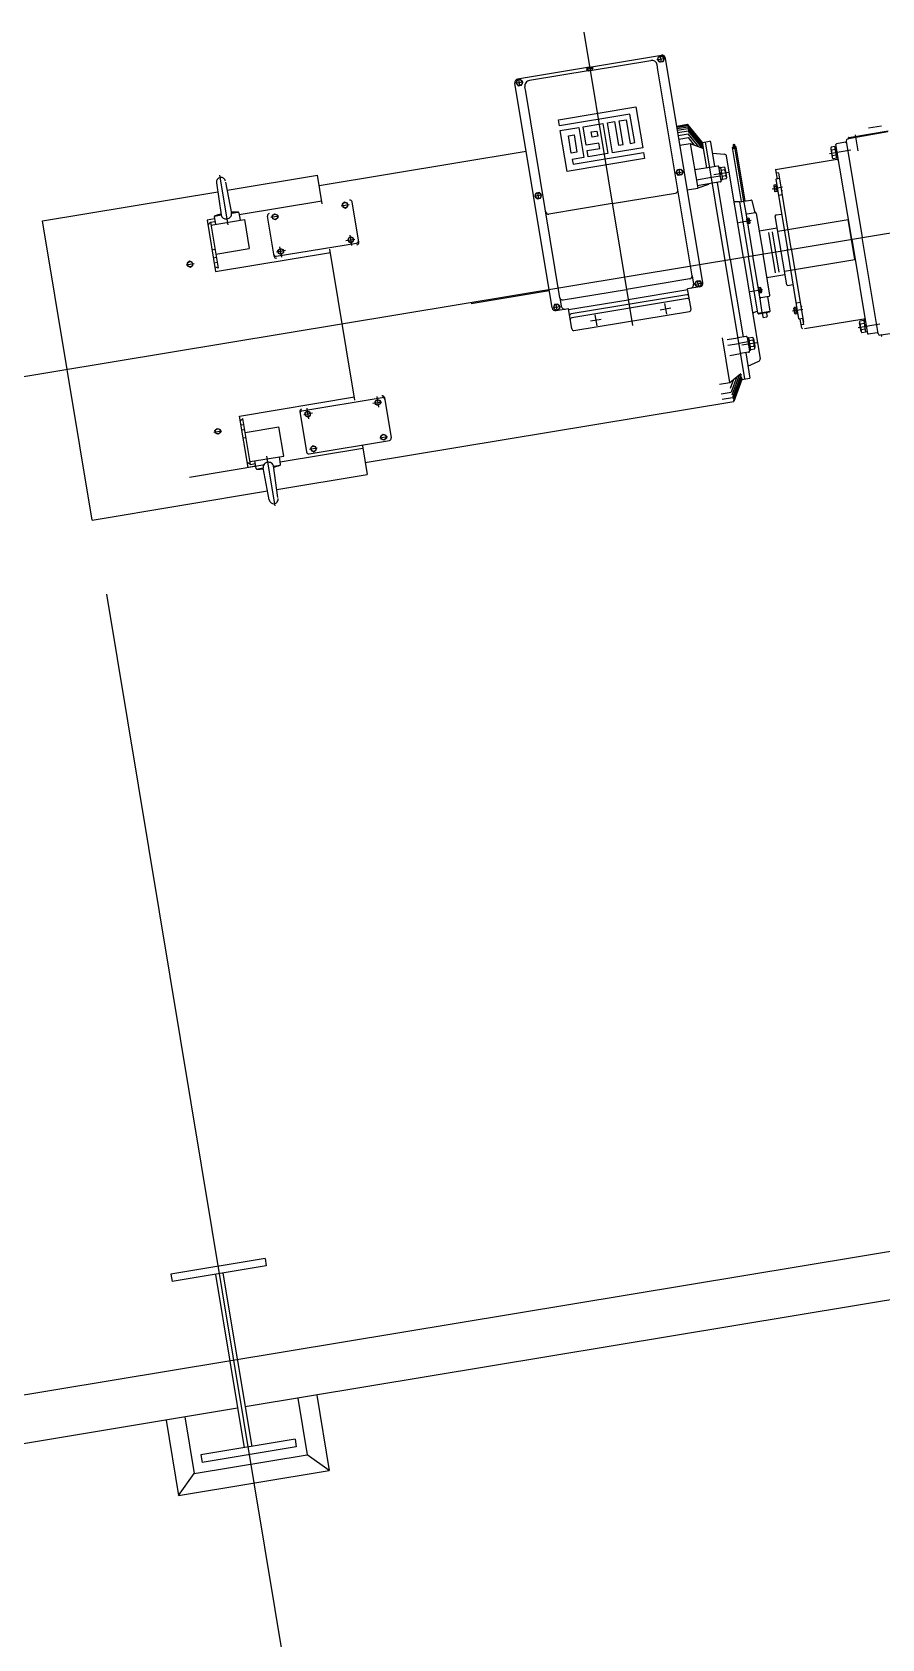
# Model space of a CAD drawing. Header units: millimetres. Extents: x -16232 to 52632, y -3739 to 20678.
# Drawn here: x 20575.5 to 20606, y 14669.2 to 14726.9 of the extents above; entities that cross this region are included whole.
import ezdxf

# ---------------------------------------------------------------- set-up
doc = ezdxf.new("R2010")
doc.units = ezdxf.units.MM
doc.header["$LTSCALE"] = 300
doc.header["$MEASUREMENT"] = 0
doc.layers.add('CINZA-8', color=8, linetype='Continuous')

msp = doc.modelspace()

# ---------------------------------------------------------------- linework, layer by layer
at = {"layer": 'CINZA-8'}
for p, q in [((20595.262, 14726.882), (20597.01, 14716.353)), ((20595.471, 14725.625), (20598.052, 14726.053)), ((20595.49, 14725.507), (20597.668, 14725.868)), ((20597.912, 14725.894), (20597.954, 14726.008)), ((20597.989, 14725.8), (20597.912, 14725.894)), ((20597.922, 14725.895), (20598.142, 14725.932)), ((20597.954, 14726.008), (20598.074, 14726.028)), ((20598.05, 14725.803), (20598.013, 14726.024)), ((20598.074, 14726.028), (20598.152, 14725.934)), ((20598.152, 14725.934), (20598.109, 14725.82)), ((20599.534, 14717.883), (20598.195, 14725.951)), ((20595.471, 14725.625), (20592.889, 14725.196)), ((20595.49, 14725.507), (20593.312, 14725.145)), ((20595.414, 14725.594), (20595.359, 14725.555)), ((20595.359, 14725.555), (20595.43, 14725.496)), ((20595.369, 14725.557), (20595.589, 14725.594)), ((20595.534, 14725.614), (20595.414, 14725.594)), ((20595.43, 14725.496), (20595.55, 14725.516)), ((20595.599, 14725.595), (20595.534, 14725.614)), ((20595.55, 14725.516), (20595.599, 14725.595)), ((20597.925, 14725.534), (20597.897, 14725.705)), ((20599.153, 14718.134), (20597.925, 14725.534)), ((20598.109, 14725.82), (20597.989, 14725.8)), ((20594.126, 14716.986), (20592.787, 14725.053)), ((20592.876, 14725.165), (20592.834, 14725.051)), ((20592.834, 14725.051), (20592.911, 14724.957)), ((20593.064, 14725.089), (20592.844, 14725.052)), ((20592.997, 14725.185), (20592.876, 14725.165)), ((20592.911, 14724.957), (20593.031, 14724.977)), ((20592.972, 14724.961), (20592.935, 14725.181)), ((20593.074, 14725.091), (20592.997, 14725.185)), ((20593.031, 14724.977), (20593.074, 14725.091)), ((20593.177, 14724.746), (20593.149, 14724.917)), ((20594.406, 14717.346), (20593.177, 14724.746)), ((20636.275, 14724.649), (20572.661, 14714.089)), ((20594.356, 14723.738), (20597.136, 14724.2)), ((20597.136, 14724.2), (20597.379, 14722.732)), ((20594.393, 14723.512), (20594.356, 14723.738)), ((20596.922, 14723.932), (20594.393, 14723.512)), ((20595.243, 14723.482), (20595.946, 14723.599)), ((20595.946, 14723.599), (20596.124, 14722.524)), ((20596.116, 14723.627), (20596.367, 14723.669)), ((20596.295, 14722.552), (20596.116, 14723.627)), ((20596.367, 14723.669), (20596.508, 14722.82)), ((20596.533, 14723.696), (20596.784, 14723.738)), ((20596.674, 14722.848), (20596.533, 14723.696)), ((20596.784, 14723.738), (20596.925, 14722.889)), ((20597.091, 14722.917), (20596.922, 14723.932)), ((20598.601, 14723.507), (20598.993, 14723.572)), ((20598.603, 14723.497), (20598.994, 14723.562)), ((20598.607, 14723.47), (20598.996, 14723.535)), ((20599.528, 14722.921), (20598.993, 14723.572)), ((20599.53, 14722.91), (20598.994, 14723.562)), ((20599.535, 14722.878), (20598.996, 14723.535)), ((20594.421, 14723.346), (20595.088, 14723.457)), ((20594.664, 14721.878), (20594.421, 14723.346)), ((20594.709, 14723.161), (20594.914, 14723.195)), ((20594.812, 14722.539), (20594.709, 14723.161)), ((20594.914, 14723.195), (20595.018, 14722.573)), ((20595.088, 14723.457), (20595.267, 14722.382)), ((20595.353, 14722.82), (20595.243, 14723.482)), ((20595.531, 14723.298), (20595.737, 14723.332)), ((20595.562, 14723.112), (20595.531, 14723.298)), ((20595.768, 14723.146), (20595.562, 14723.112)), ((20595.737, 14723.332), (20595.768, 14723.146)), ((20598.615, 14723.424), (20598.999, 14723.488)), ((20598.626, 14723.359), (20599.003, 14723.421)), ((20598.64, 14723.273), (20599.008, 14723.334)), ((20598.657, 14723.167), (20599.013, 14723.226)), ((20598.679, 14723.038), (20599.019, 14723.094)), ((20599.545, 14722.824), (20598.999, 14723.488)), ((20599.557, 14722.747), (20599.003, 14723.421)), ((20599.51, 14722.723), (20599.008, 14723.334)), ((20599.39, 14722.768), (20599.013, 14723.226)), ((20599.241, 14722.824), (20599.019, 14723.094)), ((20599.528, 14722.921), (20599.777, 14722.962)), ((20604.68, 14722.967), (20605.254, 14719.511)), ((20604.772, 14723.059), (20604.767, 14723.086)), ((20606.185, 14723.306), (20604.772, 14723.056)), ((20604.78, 14723.104), (20606.187, 14723.337)), ((20605.12, 14722.618), (20605.025, 14723.19)), ((20605.952, 14723.511), (20605.49, 14723.435)), ((20585.768, 14721.376), (20593.193, 14722.609)), ((20595.018, 14722.573), (20594.812, 14722.539)), ((20595.267, 14722.382), (20594.85, 14722.313)), ((20594.877, 14722.146), (20597.407, 14722.566)), ((20595.805, 14722.895), (20595.353, 14722.82)), ((20595.384, 14722.634), (20595.836, 14722.709)), ((20595.421, 14722.407), (20595.384, 14722.634)), ((20596.124, 14722.524), (20595.421, 14722.407)), ((20595.836, 14722.709), (20595.805, 14722.895)), ((20597.379, 14722.732), (20596.295, 14722.552)), ((20596.508, 14722.82), (20596.674, 14722.848)), ((20596.925, 14722.889), (20597.091, 14722.917)), ((20597.407, 14722.566), (20597.444, 14722.34)), ((20598.715, 14722.819), (20599.088, 14722.881)), ((20599.088, 14722.881), (20599.565, 14722.702)), ((20599.088, 14722.881), (20599.355, 14721.278)), ((20599.68, 14722.008), (20599.528, 14722.921)), ((20600.339, 14718.683), (20599.633, 14722.938)), ((20599.968, 14722.056), (20599.823, 14722.929)), ((20599.888, 14722.538), (20600.319, 14722.496)), ((20600.994, 14718.792), (20600.39, 14722.43)), ((20600.608, 14722.742), (20600.738, 14722.764)), ((20600.93, 14720.798), (20600.608, 14722.742)), ((20600.614, 14722.705), (20600.745, 14722.726)), ((20600.634, 14722.746), (20600.64, 14722.709)), ((20600.659, 14722.837), (20600.994, 14720.817)), ((20600.712, 14722.759), (20600.718, 14722.722)), ((20601.061, 14720.82), (20600.738, 14722.764)), ((20604.081, 14722.526), (20604.857, 14722.654)), ((20604.13, 14722.693), (20604.181, 14722.383)), ((20604.278, 14722.77), (20604.144, 14722.748)), ((20604.295, 14722.667), (20604.161, 14722.645)), ((20604.329, 14722.461), (20604.195, 14722.439)), ((20604.346, 14722.358), (20604.278, 14722.77)), ((20604.279, 14722.759), (20604.331, 14722.767)), ((20604.305, 14722.607), (20604.364, 14722.572)), ((20604.313, 14722.559), (20604.372, 14722.524)), ((20604.318, 14722.848), (20604.337, 14722.874)), ((20604.882, 14719.45), (20604.318, 14722.848)), ((20604.664, 14722.928), (20604.337, 14722.874)), ((20604.69, 14722.909), (20604.664, 14722.928)), ((20597.444, 14722.34), (20594.664, 14721.878)), ((20594.85, 14722.313), (20594.877, 14722.146)), ((20597.444, 14722.34), (20597.444, 14722.34)), ((20598.586, 14721.833), (20598.629, 14721.947)), ((20598.663, 14721.739), (20598.586, 14721.833)), ((20598.596, 14721.834), (20598.816, 14721.871)), ((20598.629, 14721.947), (20598.749, 14721.967)), ((20598.724, 14721.742), (20598.688, 14721.963)), ((20598.749, 14721.967), (20598.826, 14721.873)), ((20598.826, 14721.873), (20598.783, 14721.759)), ((20599.785, 14722.026), (20599.245, 14721.936)), ((20600.073, 14722.073), (20599.785, 14722.026)), ((20600.466, 14721.847), (20599.927, 14721.758)), ((20600.2, 14721.551), (20600.118, 14722.041)), ((20600.162, 14721.778), (20600.206, 14721.839)), ((20600.165, 14721.76), (20600.209, 14721.821)), ((20600.303, 14722.035), (20600.177, 14722.014)), ((20600.177, 14722.014), (20600.246, 14721.595)), ((20600.32, 14721.935), (20600.193, 14721.913)), ((20600.35, 14721.94), (20600.342, 14721.99)), ((20600.395, 14721.672), (20600.35, 14721.94)), ((20602.147, 14721.935), (20602.166, 14721.961)), ((20602.147, 14721.935), (20602.201, 14721.608)), ((20604.362, 14722.305), (20602.149, 14721.937)), ((20602.256, 14721.831), (20602.167, 14721.816)), ((20602.256, 14721.831), (20602.292, 14721.615)), ((20604.346, 14722.358), (20604.212, 14722.336)), ((20604.344, 14722.369), (20604.396, 14722.378)), ((20582.077, 14721.475), (20582.24, 14720.318)), ((20582.494, 14719.96), (20582.197, 14721.745)), ((20582.403, 14721.497), (20582.618, 14720.374)), ((20582.458, 14721.207), (20585.706, 14721.746)), ((20585.876, 14720.722), (20585.706, 14721.746)), ((20598.783, 14721.759), (20598.663, 14721.739)), ((20598.981, 14721.216), (20599.355, 14721.278)), ((20599.845, 14721.659), (20599.306, 14721.57)), ((20599.879, 14721.458), (20599.34, 14721.368)), ((20599.741, 14721.414), (20599.355, 14721.278)), ((20599.749, 14721.428), (20599.748, 14721.436)), ((20600.173, 14721.713), (20599.845, 14721.659)), ((20600.167, 14721.506), (20599.879, 14721.458)), ((20600.523, 14718.714), (20600.062, 14721.488)), ((20600.357, 14721.717), (20600.229, 14721.696)), ((20600.372, 14721.616), (20600.246, 14721.595)), ((20602.396, 14721.312), (20602.024, 14721.25)), ((20602.083, 14721.353), (20602.113, 14721.172)), ((20602.16, 14721.396), (20602.093, 14721.385)), ((20602.17, 14721.336), (20602.103, 14721.325)), ((20602.171, 14721.603), (20602.159, 14721.586)), ((20602.159, 14721.586), (20602.574, 14719.088)), ((20602.16, 14721.396), (20602.2, 14721.156)), ((20602.162, 14721.382), (20602.192, 14721.387)), ((20602.283, 14721.622), (20602.171, 14721.603)), ((20602.175, 14721.303), (20602.209, 14721.283)), ((20602.18, 14721.274), (20602.214, 14721.254)), ((20602.715, 14719.111), (20602.277, 14721.754)), ((20602.301, 14721.609), (20602.283, 14721.622)), ((20575.833, 14720.107), (20582.123, 14721.152)), ((20585.861, 14720.814), (20582.892, 14720.321)), ((20586.555, 14720.647), (20586.838, 14720.694)), ((20586.675, 14720.775), (20586.592, 14720.707)), ((20586.592, 14720.707), (20586.61, 14720.602)), ((20586.775, 14720.738), (20586.675, 14720.775)), ((20586.792, 14720.632), (20586.775, 14720.738)), ((20587.182, 14719.338), (20586.942, 14720.784)), ((20593.551, 14721.104), (20593.508, 14720.99)), ((20593.508, 14720.99), (20593.585, 14720.896)), ((20593.738, 14721.028), (20593.518, 14720.991)), ((20593.671, 14721.124), (20593.551, 14721.104)), ((20593.585, 14720.896), (20593.705, 14720.916)), ((20593.646, 14720.9), (20593.61, 14721.12)), ((20593.748, 14721.03), (20593.671, 14721.124)), ((20593.705, 14720.916), (20593.748, 14721.03)), ((20596.284, 14720.725), (20594.008, 14720.347)), ((20596.284, 14720.725), (20598.56, 14721.103)), ((20600.851, 14720.786), (20600.696, 14720.788)), ((20600.851, 14720.786), (20601.26, 14720.854)), ((20600.851, 14720.786), (20601.177, 14718.822)), ((20601.015, 14720.773), (20601.078, 14720.393)), ((20601.412, 14720.408), (20601.305, 14720.825)), ((20602.19, 14721.216), (20602.123, 14721.205)), ((20602.2, 14721.156), (20602.133, 14721.144)), ((20602.197, 14721.17), (20602.227, 14721.175)), ((20602.394, 14721.044), (20602.253, 14721.021)), ((20577.617, 14709.365), (20575.833, 14720.107)), ((20582.01, 14720.175), (20581.738, 14720.13)), ((20581.738, 14720.13), (20582.044, 14718.283)), ((20581.857, 14720.055), (20582.022, 14720.082)), ((20581.874, 14719.954), (20583.082, 14720.155)), ((20581.996, 14720.255), (20582.042, 14719.982)), ((20582.005, 14720.279), (20582.24, 14720.318)), ((20582.617, 14720.381), (20582.853, 14720.42)), ((20582.88, 14720.397), (20582.924, 14720.128)), ((20583.082, 14720.155), (20583.255, 14719.111)), ((20584.142, 14718.833), (20583.902, 14720.279)), ((20584.313, 14720.275), (20584.03, 14720.228)), ((20584.075, 14720.29), (20584.158, 14720.357)), ((20584.093, 14720.184), (20584.075, 14720.29)), ((20584.193, 14720.146), (20584.093, 14720.184)), ((20584.158, 14720.357), (20584.258, 14720.32)), ((20584.276, 14720.214), (20584.193, 14720.146)), ((20584.258, 14720.32), (20584.276, 14720.214)), ((20586.61, 14720.602), (20586.71, 14720.564)), ((20586.71, 14720.564), (20586.792, 14720.632)), ((20601.27, 14720.116), (20600.82, 14720.041)), ((20601.078, 14720.393), (20601.334, 14718.849)), ((20601.142, 14720.006), (20601.114, 14720.178)), ((20601.124, 14720.361), (20601.412, 14720.408)), ((20601.129, 14720.084), (20601.148, 14720.111)), ((20601.131, 14720.076), (20601.15, 14720.103)), ((20601.191, 14720.197), (20601.136, 14720.188)), ((20601.136, 14720.188), (20601.166, 14720.004)), ((20601.199, 14720.153), (20601.143, 14720.144)), ((20601.212, 14720.155), (20601.208, 14720.177)), ((20601.232, 14720.038), (20601.212, 14720.155)), ((20601.458, 14720.376), (20601.701, 14718.909)), ((20602.163, 14720.318), (20602.139, 14720.284)), ((20602.548, 14717.815), (20602.139, 14720.284)), ((20602.163, 14720.318), (20602.364, 14720.352)), ((20602.229, 14719.738), (20604.752, 14720.156)), ((20602.505, 14720.375), (20602.506, 14720.375)), ((20604.991, 14718.715), (20604.752, 14720.156)), ((20581.857, 14720.055), (20581.766, 14719.957)), ((20581.857, 14720.055), (20582.13, 14718.411)), ((20586.881, 14719.531), (20586.799, 14719.463)), ((20586.934, 14719.216), (20586.871, 14719.59)), ((20586.981, 14719.494), (20586.881, 14719.531)), ((20601.215, 14720.057), (20601.159, 14720.048)), ((20601.222, 14720.013), (20601.166, 14720.004)), ((20601.561, 14719.75), (20602.209, 14719.857)), ((20602.149, 14718.243), (20601.91, 14719.685)), ((20602.284, 14718.266), (20602.045, 14719.707)), ((20605.828, 14716.056), (20605.254, 14719.511)), ((20581.914, 14719.068), (20582.018, 14719.086)), ((20582.044, 14718.283), (20586.168, 14718.968)), ((20582.047, 14718.911), (20583.255, 14719.111)), ((20584.223, 14718.833), (20587.106, 14719.311)), ((20584.555, 14719.037), (20584.236, 14718.984)), ((20584.282, 14719.045), (20584.364, 14719.113)), ((20584.299, 14718.94), (20584.282, 14719.045)), ((20584.4, 14718.902), (20584.299, 14718.94)), ((20584.417, 14718.798), (20584.355, 14719.172)), ((20584.364, 14719.113), (20584.465, 14719.076)), ((20584.482, 14718.97), (20584.4, 14718.902)), ((20584.465, 14719.076), (20584.482, 14718.97)), ((20587.048, 14713.665), (20586.148, 14719.085)), ((20586.725, 14719.397), (20587.044, 14719.45)), ((20586.799, 14719.463), (20586.816, 14719.358)), ((20586.816, 14719.358), (20586.916, 14719.32)), ((20586.916, 14719.32), (20586.999, 14719.388)), ((20586.999, 14719.388), (20586.981, 14719.494)), ((20587.183, 14719.324), (20587.185, 14719.325)), ((20602.988, 14716.589), (20602.574, 14719.088)), ((20602.715, 14719.111), (20603.154, 14716.468)), ((20604.882, 14719.45), (20605.446, 14716.052)), ((20580.988, 14718.529), (20581.271, 14718.576)), ((20581.107, 14718.657), (20581.025, 14718.589)), ((20581.025, 14718.589), (20581.042, 14718.483)), ((20581.042, 14718.483), (20581.142, 14718.446)), ((20581.208, 14718.619), (20581.107, 14718.657)), ((20581.142, 14718.446), (20581.225, 14718.514)), ((20581.225, 14718.514), (20581.208, 14718.619)), ((20581.962, 14718.779), (20582.066, 14718.797)), ((20581.991, 14718.605), (20582.095, 14718.622)), ((20582.13, 14718.411), (20582.015, 14718.457)), ((20584.145, 14718.82), (20584.144, 14718.82)), ((20601.046, 14714.429), (20600.339, 14718.683)), ((20600.523, 14718.714), (20600.983, 14715.939)), ((20600.994, 14718.792), (20601.598, 14715.154)), ((20601.514, 14716.793), (20601.177, 14718.822)), ((20601.591, 14717.304), (20601.334, 14718.849)), ((20601.944, 14717.443), (20601.701, 14718.909)), ((20602.469, 14718.296), (20604.991, 14718.715)), ((20599.072, 14718.02), (20596.796, 14717.642)), ((20599.153, 14718.134), (20599.204, 14717.829)), ((20599.25, 14717.829), (20599.293, 14717.943)), ((20599.328, 14717.734), (20599.25, 14717.829)), ((20599.26, 14717.83), (20599.481, 14717.867)), ((20599.293, 14717.943), (20599.413, 14717.962)), ((20599.389, 14717.738), (20599.352, 14717.959)), ((20599.413, 14717.962), (20599.491, 14717.868)), ((20599.491, 14717.868), (20599.448, 14717.754)), ((20601.84, 14718.069), (20602.488, 14718.177)), ((20602.583, 14717.79), (20602.548, 14717.815)), ((20602.583, 14717.79), (20602.783, 14717.824)), ((20602.925, 14717.847), (20602.925, 14717.847)), ((20591.22, 14717.143), (20594.023, 14717.608)), ((20594.406, 14717.346), (20594.457, 14717.04)), ((20594.52, 14717.265), (20596.796, 14717.642)), ((20594.715, 14716.92), (20596.857, 14717.275)), ((20598.958, 14717.454), (20594.81, 14716.765)), ((20598.982, 14717.314), (20594.833, 14716.626)), ((20598.998, 14717.631), (20596.857, 14717.275)), ((20599.432, 14717.741), (20598.992, 14717.668)), ((20599.113, 14716.935), (20598.992, 14717.668)), ((20599.448, 14717.754), (20599.328, 14717.734)), ((20601.683, 14717.629), (20601.233, 14717.554)), ((20601.538, 14717.621), (20601.565, 14717.602)), ((20601.54, 14717.613), (20601.566, 14717.593)), ((20601.604, 14717.71), (20601.549, 14717.701)), ((20601.579, 14717.517), (20601.549, 14717.701)), ((20601.612, 14717.666), (20601.556, 14717.657)), ((20601.628, 14717.57), (20601.572, 14717.561)), ((20601.635, 14717.526), (20601.579, 14717.517)), ((20601.671, 14716.819), (20601.591, 14717.304)), ((20601.621, 14717.69), (20601.641, 14717.572)), ((20601.624, 14717.35), (20601.912, 14717.397)), ((20601.641, 14717.572), (20601.645, 14717.55)), ((20601.959, 14716.867), (20601.872, 14717.391)), ((20594.215, 14717.1), (20594.172, 14716.986)), ((20594.172, 14716.986), (20594.25, 14716.892)), ((20594.403, 14717.024), (20594.182, 14716.987)), ((20594.335, 14717.119), (20594.215, 14717.1)), ((20594.25, 14716.892), (20594.37, 14716.911)), ((20594.269, 14716.883), (20594.709, 14716.957)), ((20594.311, 14716.895), (20594.274, 14717.116)), ((20594.413, 14717.025), (20594.335, 14717.119)), ((20594.37, 14716.911), (20594.413, 14717.025)), ((20594.831, 14716.224), (20594.709, 14716.957)), ((20594.909, 14716.168), (20599.058, 14716.857)), ((20595.663, 14716.728), (20595.727, 14716.341)), ((20598.002, 14716.917), (20598.39, 14716.982)), ((20598.164, 14717.144), (20598.228, 14716.756)), ((20601.503, 14716.859), (20601.357, 14716.807)), ((20601.514, 14716.793), (20601.959, 14716.867)), ((20601.514, 14716.793), (20601.545, 14716.771)), ((20601.545, 14716.771), (20601.937, 14716.837)), ((20601.677, 14716.753), (20601.694, 14716.653)), ((20601.709, 14716.642), (20601.833, 14716.663)), ((20601.827, 14716.778), (20601.843, 14716.678)), ((20601.959, 14716.867), (20601.937, 14716.837)), ((20603.124, 14716.925), (20602.752, 14716.863)), ((20602.841, 14716.785), (20602.811, 14716.966)), ((20602.888, 14717.01), (20602.821, 14716.999)), ((20602.898, 14716.95), (20602.831, 14716.938)), ((20602.918, 14716.829), (20602.851, 14716.818)), ((20602.928, 14716.769), (20602.861, 14716.758)), ((20602.928, 14716.769), (20602.888, 14717.01)), ((20602.891, 14716.995), (20602.92, 14717)), ((20603.036, 14717.178), (20602.895, 14717.154)), ((20602.908, 14716.891), (20602.933, 14716.921)), ((20602.913, 14716.862), (20602.938, 14716.892)), ((20602.926, 14716.784), (20602.955, 14716.789)), ((20603.13, 14716.613), (20603.118, 14716.596)), ((20595.889, 14716.567), (20595.501, 14716.502)), ((20603.006, 14716.577), (20602.988, 14716.589)), ((20603.118, 14716.596), (20603.006, 14716.577)), ((20603.09, 14716.255), (20603.036, 14716.582)), ((20603.16, 14716.389), (20603.07, 14716.374)), ((20603.09, 14716.255), (20603.116, 14716.236)), ((20603.16, 14716.389), (20603.124, 14716.604)), ((20605.313, 14716.58), (20603.194, 14716.228)), ((20605.118, 14716.28), (20605.894, 14716.409)), ((20605.218, 14716.138), (20605.167, 14716.447)), ((20605.314, 14716.524), (20605.181, 14716.502)), ((20605.331, 14716.421), (20605.198, 14716.399)), ((20605.366, 14716.215), (20605.232, 14716.193)), ((20605.383, 14716.112), (20605.249, 14716.09)), ((20605.314, 14716.524), (20605.383, 14716.112)), ((20605.316, 14716.513), (20605.368, 14716.522)), ((20605.348, 14716.323), (20605.393, 14716.376)), ((20605.356, 14716.275), (20605.401, 14716.327)), ((20605.381, 14716.123), (20605.433, 14716.132)), ((20605.446, 14716.052), (20605.472, 14716.033)), ((20605.799, 14716.088), (20605.472, 14716.033)), ((20605.818, 14716.114), (20605.799, 14716.088)), ((20607.361, 14716.221), (20605.943, 14716.001)), ((20600.513, 14714.3), (20600.246, 14715.91)), ((20600.407, 14715.844), (20600.8, 14715.909)), ((20600.441, 14715.642), (20600.833, 14715.708)), ((20601.088, 14715.957), (20600.8, 14715.909)), ((20601.161, 14715.762), (20600.833, 14715.708)), ((20601.481, 14715.73), (20600.943, 14715.641)), ((20601.134, 14715.924), (20601.215, 14715.435)), ((20601.168, 14715.716), (20601.229, 14715.672)), ((20601.171, 14715.697), (20601.233, 14715.653)), ((20601.318, 14715.918), (20601.192, 14715.898)), ((20601.262, 14715.479), (20601.192, 14715.898)), ((20601.336, 14715.818), (20601.209, 14715.797)), ((20601.372, 14715.6), (20601.245, 14715.579)), ((20601.388, 14715.5), (20601.262, 14715.479)), ((20601.358, 14715.873), (20601.402, 14715.605)), ((20601.402, 14715.605), (20601.41, 14715.555)), ((20605.944, 14715.998), (20605.949, 14715.971)), ((20600.502, 14715.276), (20600.894, 14715.341)), ((20601.182, 14715.389), (20600.894, 14715.341)), ((20601.078, 14715.372), (20601.229, 14714.459)), ((20601.158, 14714.889), (20601.552, 14715.068)), ((20600.139, 14714.244), (20600.512, 14714.306)), ((20600.512, 14714.306), (20600.905, 14714.63)), ((20600.638, 14714.41), (20600.515, 14714.082)), ((20600.76, 14714.511), (20600.552, 14713.956)), ((20600.86, 14714.593), (20600.582, 14713.852)), ((20600.912, 14714.585), (20600.605, 14713.768)), ((20600.925, 14714.508), (20600.623, 14713.704)), ((20600.934, 14714.454), (20600.635, 14713.658)), ((20600.939, 14714.422), (20600.642, 14713.631)), ((20600.941, 14714.411), (20600.645, 14713.622)), ((20600.941, 14714.411), (20601.229, 14714.459)), ((20582.905, 14713.098), (20587.028, 14713.783)), ((20585.144, 14713.282), (20588.027, 14713.761)), ((20587.833, 14713.796), (20587.895, 14713.421)), ((20588.105, 14713.774), (20588.106, 14713.774)), ((20588.108, 14713.761), (20588.348, 14712.314)), ((20600.196, 14713.897), (20600.552, 14713.956)), ((20600.228, 14713.705), (20600.605, 14713.768)), ((20585.067, 14713.269), (20585.066, 14713.269)), ((20585.068, 14713.256), (20585.308, 14711.809)), ((20585.525, 14713.197), (20585.206, 14713.144)), ((20585.334, 14713.274), (20585.251, 14713.206)), ((20585.251, 14713.206), (20585.269, 14713.1)), ((20585.317, 14713.378), (20585.379, 14713.003)), ((20585.434, 14713.236), (20585.334, 14713.274)), ((20585.452, 14713.13), (20585.434, 14713.236)), ((20587.419, 14711.427), (20600.645, 14713.622)), ((20587.695, 14713.557), (20588.014, 14713.61)), ((20587.768, 14713.623), (20587.851, 14713.691)), ((20587.785, 14713.518), (20587.768, 14713.623)), ((20587.886, 14713.48), (20587.785, 14713.518)), ((20587.851, 14713.691), (20587.951, 14713.654)), ((20587.968, 14713.548), (20587.886, 14713.48)), ((20587.951, 14713.654), (20587.968, 14713.548)), ((20582.021, 14712.585), (20582.104, 14712.653)), ((20582.039, 14712.48), (20582.021, 14712.585)), ((20582.104, 14712.653), (20582.204, 14712.616)), ((20582.204, 14712.616), (20582.222, 14712.51)), ((20583.211, 14711.252), (20582.905, 14713.098)), ((20583.027, 14713.006), (20582.934, 14712.924)), ((20582.958, 14712.777), (20583.063, 14712.794)), ((20582.987, 14712.602), (20583.092, 14712.62)), ((20583.3, 14711.362), (20583.027, 14713.006)), ((20583.11, 14712.505), (20584.318, 14712.706)), ((20584.492, 14711.663), (20584.318, 14712.706)), ((20585.269, 14713.1), (20585.369, 14713.062)), ((20585.369, 14713.062), (20585.452, 14713.13)), ((20581.984, 14712.525), (20582.267, 14712.572)), ((20582.139, 14712.442), (20582.039, 14712.48)), ((20582.222, 14712.51), (20582.139, 14712.442)), ((20583.035, 14712.313), (20583.139, 14712.331)), ((20585.4, 14711.744), (20588.283, 14712.223)), ((20585.54, 14712.03), (20585.458, 14711.962)), ((20585.641, 14711.992), (20585.54, 14712.03)), ((20587.319, 14712.029), (20587.49, 14711.004)), ((20587.938, 14712.319), (20588.22, 14712.366)), ((20587.974, 14712.379), (20588.057, 14712.447)), ((20587.992, 14712.274), (20587.974, 14712.379)), ((20588.092, 14712.236), (20587.992, 14712.274)), ((20588.057, 14712.447), (20588.157, 14712.41)), ((20588.175, 14712.304), (20588.092, 14712.236)), ((20588.157, 14712.41), (20588.175, 14712.304)), ((20583.3, 14711.362), (20583.183, 14711.425)), ((20583.284, 14711.462), (20584.492, 14711.663)), ((20583.497, 14711.217), (20583.451, 14711.49)), ((20583.872, 14711.656), (20584.168, 14709.872)), ((20584.379, 14711.368), (20584.334, 14711.637)), ((20587.335, 14711.936), (20584.366, 14711.444)), ((20585.695, 14711.947), (20585.412, 14711.9)), ((20585.458, 14711.962), (20585.475, 14711.856)), ((20585.475, 14711.856), (20585.575, 14711.818)), ((20585.575, 14711.818), (20585.658, 14711.886)), ((20585.658, 14711.886), (20585.641, 14711.992)), ((20581.103, 14710.906), (20583.809, 14711.355)), ((20583.483, 14711.297), (20583.211, 14711.252)), ((20583.3, 14711.362), (20583.465, 14711.389)), ((20583.513, 14711.197), (20583.748, 14711.236)), ((20583.968, 14710.089), (20583.748, 14711.236)), ((20584.283, 14710.173), (20584.123, 14711.305)), ((20584.124, 14711.298), (20584.361, 14711.338)), ((20584.242, 14710.465), (20587.49, 14711.004)), ((20577.617, 14709.365), (20583.906, 14710.409)), ((20578.121, 14706.706), (20588.867, 14641.974)), ((20712.327, 14700.712), (20545.471, 14673.013)), ((20691.103, 14695.45), (20583.105, 14677.522)), ((20583.818, 14682.856), (20580.435, 14682.294)), ((20583.863, 14682.585), (20580.48, 14682.023)), ((20583.818, 14682.856), (20583.863, 14682.585)), ((20580.435, 14682.294), (20580.48, 14682.023)), ((20582.036, 14682.282), (20583.07, 14676.056)), ((20582.307, 14682.327), (20583.34, 14676.101)), ((20582.834, 14677.477), (20565.863, 14674.66)), ((20584.999, 14677.837), (20585.336, 14675.807)), ((20585.676, 14677.949), (20586.125, 14675.242)), ((20580.263, 14677.05), (20580.712, 14674.344)), ((20580.939, 14677.163), (20581.276, 14675.133)), ((20584.897, 14676.359), (20581.513, 14675.798)), ((20584.897, 14676.359), (20584.942, 14676.089)), ((20581.276, 14675.133), (20585.336, 14675.807)), ((20581.513, 14675.798), (20581.558, 14675.527)), ((20584.942, 14676.089), (20581.558, 14675.527)), ((20586.125, 14675.242), (20585.336, 14675.807)), ((20580.712, 14674.344), (20586.125, 14675.242)), ((20580.712, 14674.344), (20581.276, 14675.133))]:
    msp.add_line(p, q, dxfattribs=at)
for centre, radius in [((20598.032, 14725.914), 0.105), ((20592.954, 14725.071), 0.105), ((20600.659, 14722.837), 0.0211), ((20598.706, 14721.853), 0.105), ((20586.692, 14720.67), 0.0927), ((20593.628, 14721.01), 0.105), ((20584.175, 14720.252), 0.0927), ((20586.899, 14719.426), 0.0927), ((20584.382, 14719.008), 0.0927), ((20581.125, 14718.551), 0.0927), ((20599.371, 14717.848), 0.105), ((20594.293, 14717.006), 0.105), ((20585.351, 14713.168), 0.0927), ((20587.868, 14713.586), 0.0927), ((20582.122, 14712.548), 0.0927), ((20585.558, 14711.924), 0.0927), ((20588.075, 14712.342), 0.0927)]:
    msp.add_circle(centre, radius, dxfattribs=at)
for centre, radius, start, end in [((20597.701, 14725.673), 0.198, 9.42544, 99.42538), ((20598.073, 14725.931), 0.124, 9.42544, 99.42538), ((20592.909, 14725.074), 0.124, 99.42538, 189.42544), ((20593.345, 14724.95), 0.198, 99.42538, 189.42544), ((20599.784, 14722.923), 0.0398, 9.42544, 99.42538), ((20604.74, 14722.977), 0.0603, 100.02455, 189.42544), ((20604.757, 14723.056), 0.0151, 280.02455, 9.42544), ((20604.782, 14723.089), 0.0151, 99.42538, 189.42544), ((20600.312, 14722.417), 0.0796, 9.42544, 84.42543), ((20600.574, 14722.804), 0.0708, 298.4608, 24.61027), ((20600.75, 14722.833), 0.0708, 174.24054, 260.38995), ((20604.201, 14722.704), 0.0715, 142.57948, 236.27133), ((20604.404, 14722.579), 0.252, 164.9817, 213.86905), ((20604.252, 14722.395), 0.0715, 142.57948, 236.27133), ((20600.079, 14722.034), 0.0398, 9.42544, 99.42538), ((20600.153, 14721.995), 0.0265, 8.73021, 190.12057), ((20600.285, 14721.98), 0.0576, 307.5524, 72.33404), ((20600.156, 14721.796), 0.215, 338.57236, 40.27842), ((20604.355, 14722.349), 0.0452, 279.42538, 9.42544), ((20582.239, 14721.502), 0.164, 167.0336, 189.42544), ((20582.239, 14721.502), 0.163, 144.57877, 167.0336), ((20582.238, 14721.503), 0.162, 122.03399, 144.57877), ((20582.237, 14721.503), 0.162, 99.42538, 122.03399), ((20582.237, 14721.503), 0.162, 76.81681, 99.42538), ((20582.237, 14721.502), 0.162, 54.27208, 76.81681), ((20582.237, 14721.502), 0.163, 31.81722, 54.27208), ((20582.236, 14721.501), 0.164, 9.42544, 31.81722), ((20599.736, 14721.426), 0.0133, 289.42542, 9.42544), ((20600.16, 14721.545), 0.0398, 279.42538, 9.42544), ((20600.218, 14721.606), 0.0265, 188.73021, 10.12057), ((20600.338, 14721.662), 0.0576, 306.51672, 71.2984), ((20602.121, 14721.359), 0.0384, 136.86261, 241.9882), ((20602.227, 14721.284), 0.131, 161.68601, 217.16474), ((20586.864, 14720.771), 0.0796, 9.42544, 99.42538), ((20598.544, 14721.201), 0.0992, 279.42538, 9.42544), ((20600.696, 14720.828), 0.0398, 189.42544, 269.42538), ((20600.976, 14720.766), 0.0398, 9.42544, 99.42538), ((20601.266, 14720.815), 0.0398, 14.42543, 99.42538), ((20602.151, 14721.178), 0.0384, 136.86261, 241.9882), ((20602.395, 14721.225), 0.0301, 189.42544, 274.46216), ((20582.023, 14720.259), 0.0272, 109.43121, 189.42544), ((20582.818, 14718.007), 2.415, 103.94283, 109.43121), ((20582.381, 14720.335), 0.141, 186.61236, 189.42544), ((20582.381, 14720.335), 0.141, 189.42544, 215.17111), ((20582.403, 14720.35), 0.168, 215.17111, 238.76556), ((20582.415, 14720.37), 0.191, 238.76556, 259.84107), ((20582.421, 14720.399), 0.221, 259.84107, 279.42538), ((20582.421, 14720.399), 0.221, 279.42538, 299.00971), ((20582.435, 14720.373), 0.191, 299.00971, 320.08524), ((20582.453, 14720.358), 0.168, 320.08524, 343.6797), ((20582.818, 14718.007), 2.415, 89.41959, 94.92631), ((20582.479, 14720.351), 0.141, 343.6797, 9.42544), ((20582.479, 14720.351), 0.141, 9.42544, 12.23852), ((20582.853, 14720.393), 0.0272, 9.42544, 89.41959), ((20583.98, 14720.293), 0.0796, 99.42538, 189.42544), ((20593.992, 14720.445), 0.0992, 189.42544, 279.42538), ((20601.117, 14720.4), 0.0398, 189.42544, 279.42538), ((20601.125, 14720.18), 0.0117, 8.73021, 190.12057), ((20601.184, 14720.173), 0.0253, 307.5524, 72.33404), ((20601.127, 14720.092), 0.0946, 338.57236, 40.27842), ((20601.418, 14720.369), 0.0398, 9.42544, 99.42538), ((20601.154, 14720.008), 0.0117, 188.73021, 10.12057), ((20601.207, 14720.033), 0.0253, 306.51672, 71.2984), ((20587.093, 14719.39), 0.0796, 279.42538, 9.42544), ((20587.104, 14719.325), 0.0796, 279.42538, 9.42544), ((20584.21, 14718.911), 0.0796, 189.42544, 279.42538), ((20584.221, 14718.846), 0.0796, 189.42544, 279.42538), ((20599.055, 14718.118), 0.0992, 279.42538, 9.42544), ((20599.082, 14717.808), 0.124, 279.42538, 9.42544), ((20599.412, 14717.863), 0.124, 279.42538, 9.42544), ((20594.504, 14717.363), 0.0992, 189.42544, 279.42538), ((20598.97, 14717.387), 0.068, 9.42544, 99.42538), ((20598.993, 14717.247), 0.068, 9.42544, 99.42538), ((20601.538, 14717.692), 0.0117, 8.73021, 190.12057), ((20601.567, 14717.521), 0.0117, 188.73021, 10.12057), ((20601.63, 14717.31), 0.0398, 99.42538, 189.42544), ((20601.596, 14717.686), 0.0253, 307.5524, 72.33404), ((20601.54, 14717.605), 0.0946, 338.57236, 40.27842), ((20601.62, 14717.546), 0.0253, 306.51672, 71.2984), ((20601.905, 14717.437), 0.0398, 279.42538, 9.42544), ((20594.249, 14717.006), 0.124, 189.42544, 279.42538), ((20594.579, 14717.061), 0.124, 189.42544, 279.42538), ((20594.821, 14716.698), 0.068, 99.42538, 189.42544), ((20594.844, 14716.559), 0.068, 99.42538, 189.42544), ((20599.046, 14716.924), 0.068, 279.42538, 9.42544), ((20601.37, 14716.77), 0.0398, 109.42542, 189.42544), ((20601.638, 14716.747), 0.0398, 9.42544, 99.42538), ((20601.707, 14716.655), 0.0133, 189.42544, 279.42538), ((20601.866, 14716.784), 0.0398, 99.42538, 189.42544), ((20601.83, 14716.676), 0.0133, 279.42538, 9.42544), ((20602.849, 14716.972), 0.0384, 136.86261, 241.9882), ((20602.956, 14716.897), 0.131, 161.68601, 217.16474), ((20602.879, 14716.792), 0.0384, 136.86261, 241.9882), ((20603.095, 14717.007), 0.0301, 104.38864, 189.42544), ((20594.898, 14716.236), 0.068, 189.42544, 279.42538), ((20605.237, 14716.458), 0.0715, 142.57948, 236.27133), ((20605.441, 14716.334), 0.252, 164.9817, 213.86905), ((20605.289, 14716.15), 0.0715, 142.57948, 236.27133), ((20605.32, 14716.535), 0.0452, 9.42544, 99.42538), ((20605.887, 14716.066), 0.0603, 189.42544, 278.82625), ((20601.095, 14715.917), 0.0398, 9.42544, 99.42538), ((20601.168, 14715.878), 0.0265, 8.73021, 190.12057), ((20601.233, 14715.489), 0.0265, 188.73021, 10.12057), ((20601.301, 14715.864), 0.0576, 307.5524, 72.33404), ((20601.172, 14715.679), 0.215, 338.57236, 40.27842), ((20601.353, 14715.546), 0.0576, 306.51672, 71.2984), ((20605.929, 14715.996), 0.0151, 9.42544, 98.82625), ((20605.964, 14715.973), 0.0151, 189.42544, 279.42538), ((20601.176, 14715.428), 0.0398, 279.42538, 9.42544), ((20601.519, 14715.141), 0.0796, 294.42541, 9.42544), ((20588.03, 14713.748), 0.0796, 9.42544, 99.42538), ((20588.04, 14713.682), 0.0796, 9.42544, 99.42538), ((20585.146, 14713.269), 0.0796, 99.42538, 189.42544), ((20585.157, 14713.204), 0.0796, 99.42538, 189.42544), ((20588.27, 14712.301), 0.0796, 279.42538, 9.42544), ((20583.945, 14711.217), 0.221, 99.42538, 119.00971), ((20583.945, 14711.217), 0.221, 79.84107, 99.42538), ((20583.95, 14711.247), 0.191, 58.76556, 79.84107), ((20585.386, 14711.822), 0.0796, 189.42544, 279.42538), ((20583.524, 14711.222), 0.0272, 189.42544, 269.41959), ((20583.548, 14713.61), 2.415, 269.41959, 274.908), ((20583.887, 14711.266), 0.141, 163.6797, 189.42544), ((20583.887, 14711.266), 0.141, 189.42544, 192.23852), ((20583.912, 14711.259), 0.168, 140.08524, 163.6797), ((20583.93, 14711.243), 0.191, 119.00971, 140.08524), ((20583.962, 14711.267), 0.168, 35.17111, 58.76556), ((20583.984, 14711.282), 0.141, 9.42544, 35.17111), ((20583.984, 14711.282), 0.141, 6.61236, 9.42544), ((20583.548, 14713.61), 2.415, 283.92448, 289.43121), ((20584.352, 14711.363), 0.0272, 289.43121, 9.42544), ((20584.13, 14710.115), 0.164, 189.42544, 211.81722), ((20584.129, 14710.115), 0.163, 211.81722, 234.27208), ((20584.128, 14710.114), 0.162, 234.27208, 256.81681), ((20584.128, 14710.113), 0.162, 256.81681, 279.42538), ((20584.128, 14710.113), 0.162, 279.42538, 302.03399), ((20584.128, 14710.114), 0.162, 302.03399, 324.57877), ((20584.127, 14710.115), 0.163, 324.57877, 347.0336), ((20584.126, 14710.115), 0.164, 347.0336, 9.42544)]:
    msp.add_arc(centre, radius, start, end, dxfattribs=at)

doc.saveas('drawing.dxf')
